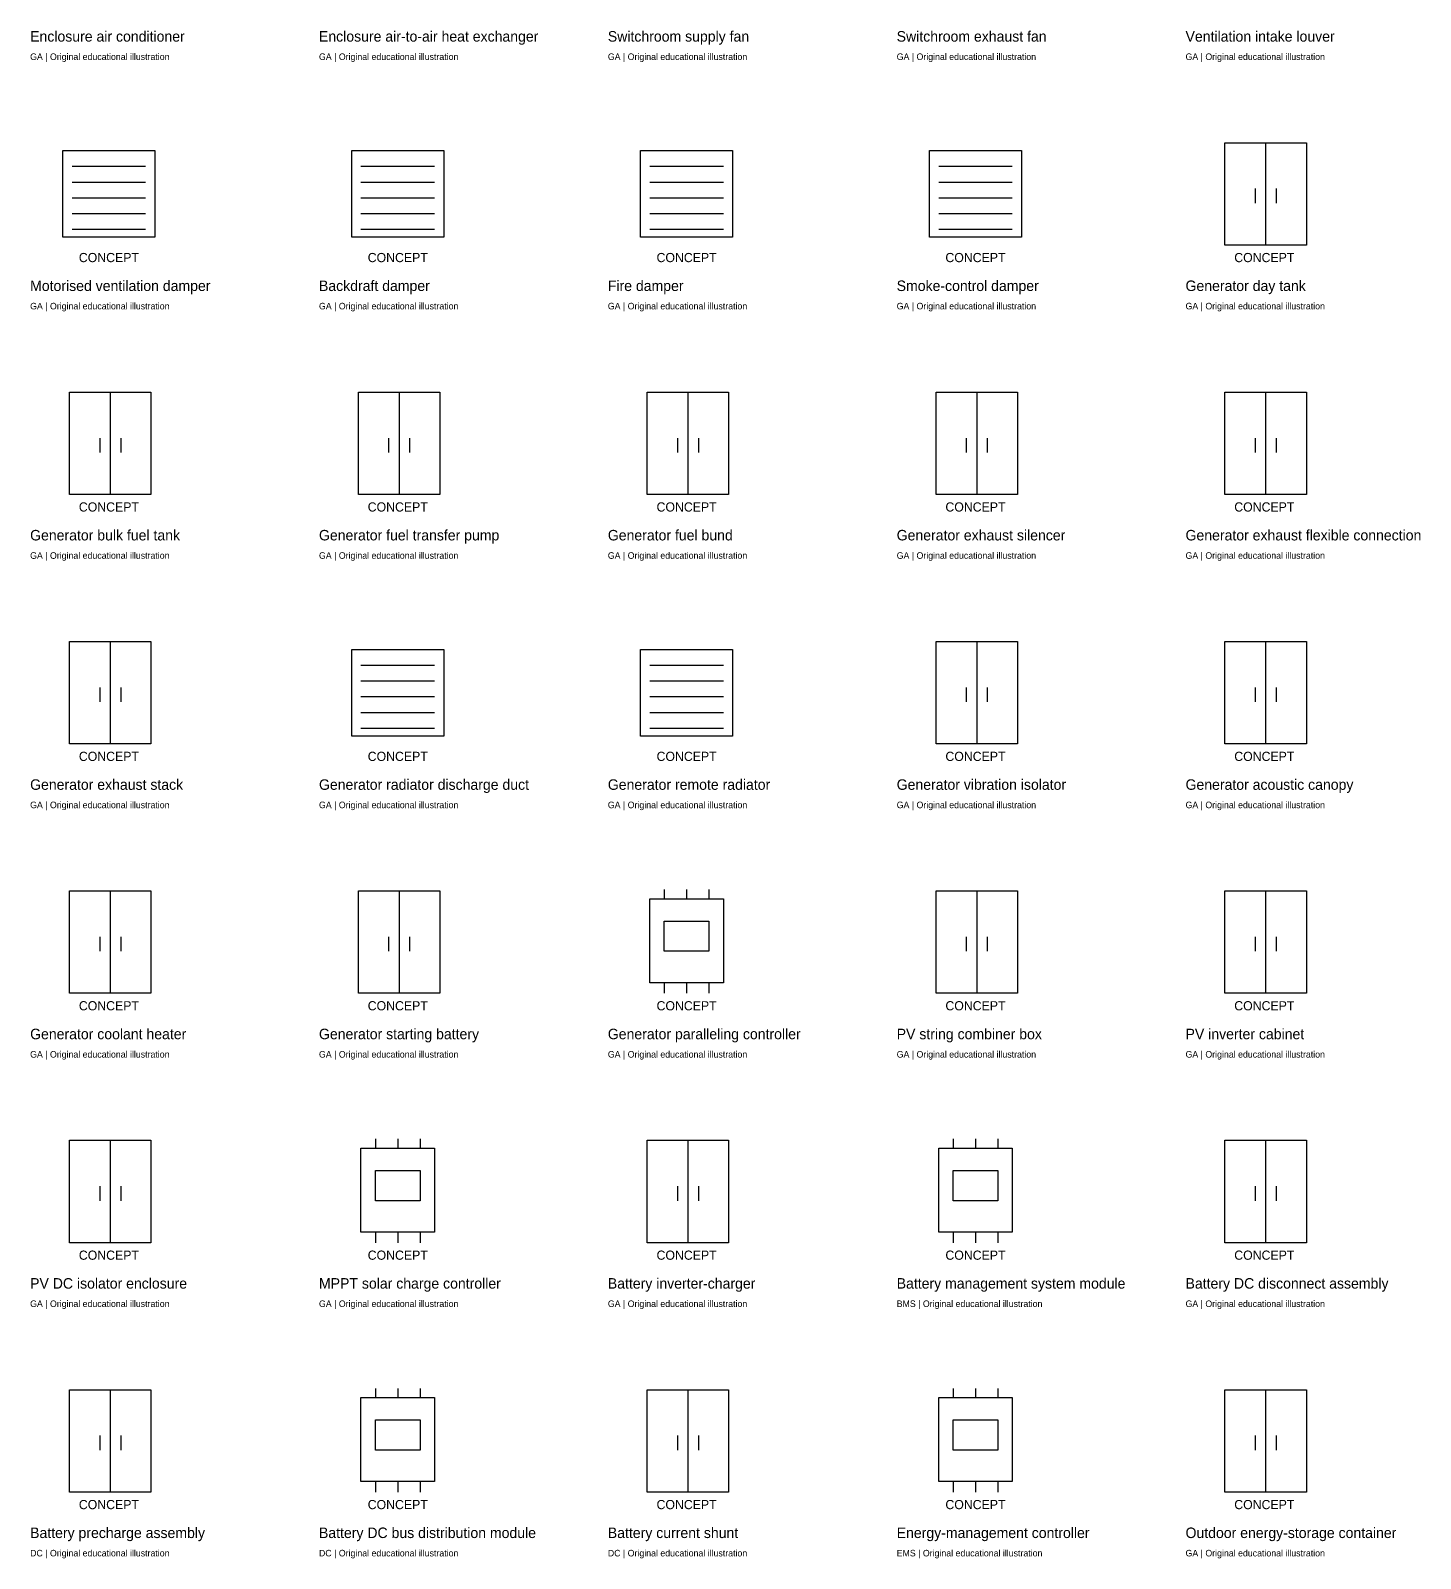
# Model space of a CAD drawing. Extents: x -25 to 1140, y -41451 to 113.
# Drawn here: x 0 to 1059, y -21881 to -20717 of the extents above; entities that cross this region are included whole.
import ezdxf
from ezdxf.enums import TextEntityAlignment as Align

# ---------------------------------------------------------------- set-up
doc = ezdxf.new("R2010")
doc.units = 0
doc.layers.add('REFERENCE', color=7, linetype='CONTINUOUS')

# ---------------------------------------------------------------- blocks, each defined once
blk = doc.blocks.new('REF_GA_MOTORISED_VENTILATION_DAMPER')
at = {"layer": 'REFERENCE'}
for p, q in [((25, 92), (95, 92)), ((25, 26), (25, 92)), ((95, 92), (95, 26)), ((32, 80), (88, 80)), ((32, 68), (88, 68)), ((32, 56), (88, 56)), ((32, 44), (88, 44)), ((95, 26), (25, 26)), ((32, 32), (88, 32))]:
    blk.add_line(p, q, dxfattribs=at)
blk.add_text('CONCEPT', height=7, dxfattribs=at).set_placement((60, 7), align=Align.CENTER)
blk = doc.blocks.new('REF_GA_BACKDRAFT_DAMPER')
at = {"layer": 'REFERENCE'}
for p, q in [((25, 92), (95, 92)), ((25, 26), (25, 92)), ((95, 92), (95, 26)), ((32, 80), (88, 80)), ((32, 68), (88, 68)), ((32, 56), (88, 56)), ((32, 44), (88, 44)), ((95, 26), (25, 26)), ((32, 32), (88, 32))]:
    blk.add_line(p, q, dxfattribs=at)
blk.add_text('CONCEPT', height=7, dxfattribs=at).set_placement((60, 7), align=Align.CENTER)
blk = doc.blocks.new('REF_GA_FIRE_DAMPER')
at = {"layer": 'REFERENCE'}
for p, q in [((25, 92), (95, 92)), ((25, 26), (25, 92)), ((95, 92), (95, 26)), ((32, 80), (88, 80)), ((32, 68), (88, 68)), ((32, 56), (88, 56)), ((32, 44), (88, 44)), ((95, 26), (25, 26)), ((32, 32), (88, 32))]:
    blk.add_line(p, q, dxfattribs=at)
blk.add_text('CONCEPT', height=7, dxfattribs=at).set_placement((60, 7), align=Align.CENTER)
blk = doc.blocks.new('REF_GA_SMOKE_CONTROL_DAMPER')
at = {"layer": 'REFERENCE'}
for p, q in [((25, 92), (95, 92)), ((25, 26), (25, 92)), ((95, 92), (95, 26)), ((32, 80), (88, 80)), ((32, 68), (88, 68)), ((32, 56), (88, 56)), ((32, 44), (88, 44)), ((95, 26), (25, 26)), ((32, 32), (88, 32))]:
    blk.add_line(p, q, dxfattribs=at)
blk.add_text('CONCEPT', height=7, dxfattribs=at).set_placement((60, 7), align=Align.CENTER)
blk = doc.blocks.new('REF_GA_GENERATOR_DAY_TANK')
at = {"layer": 'REFERENCE'}
for p, q in [((30, 98), (92, 98)), ((30, 20), (30, 98)), ((61, 98), (61, 20)), ((92, 98), (92, 20)), ((53, 63), (53, 52)), ((69, 63), (69, 52)), ((92, 20), (30, 20))]:
    blk.add_line(p, q, dxfattribs=at)
blk.add_text('CONCEPT', height=7, dxfattribs=at).set_placement((60, 7), align=Align.CENTER)
blk = doc.blocks.new('REF_GA_GENERATOR_BULK_FUEL_TANK')
at = {"layer": 'REFERENCE'}
for p, q in [((30, 98), (92, 98)), ((30, 20), (30, 98)), ((61, 98), (61, 20)), ((92, 98), (92, 20)), ((53, 63), (53, 52)), ((69, 63), (69, 52)), ((92, 20), (30, 20))]:
    blk.add_line(p, q, dxfattribs=at)
blk.add_text('CONCEPT', height=7, dxfattribs=at).set_placement((60, 7), align=Align.CENTER)
blk = doc.blocks.new('REF_GA_GENERATOR_FUEL_TRANSFER_PUMP')
at = {"layer": 'REFERENCE'}
for p, q in [((30, 98), (92, 98)), ((30, 20), (30, 98)), ((61, 98), (61, 20)), ((92, 98), (92, 20)), ((53, 63), (53, 52)), ((69, 63), (69, 52)), ((92, 20), (30, 20))]:
    blk.add_line(p, q, dxfattribs=at)
blk.add_text('CONCEPT', height=7, dxfattribs=at).set_placement((60, 7), align=Align.CENTER)
blk = doc.blocks.new('REF_GA_GENERATOR_FUEL_BUND')
at = {"layer": 'REFERENCE'}
for p, q in [((30, 98), (92, 98)), ((30, 20), (30, 98)), ((61, 98), (61, 20)), ((92, 98), (92, 20)), ((53, 63), (53, 52)), ((69, 63), (69, 52)), ((92, 20), (30, 20))]:
    blk.add_line(p, q, dxfattribs=at)
blk.add_text('CONCEPT', height=7, dxfattribs=at).set_placement((60, 7), align=Align.CENTER)
blk = doc.blocks.new('REF_GA_GENERATOR_EXHAUST_SILENCER')
at = {"layer": 'REFERENCE'}
for p, q in [((30, 98), (92, 98)), ((30, 20), (30, 98)), ((61, 98), (61, 20)), ((92, 98), (92, 20)), ((53, 63), (53, 52)), ((69, 63), (69, 52)), ((92, 20), (30, 20))]:
    blk.add_line(p, q, dxfattribs=at)
blk.add_text('CONCEPT', height=7, dxfattribs=at).set_placement((60, 7), align=Align.CENTER)
blk = doc.blocks.new('REF_GA_GENERATOR_EXHAUST_FLEXIBLE_CONNECTION')
at = {"layer": 'REFERENCE'}
for p, q in [((30, 98), (92, 98)), ((30, 20), (30, 98)), ((61, 98), (61, 20)), ((92, 98), (92, 20)), ((53, 63), (53, 52)), ((69, 63), (69, 52)), ((92, 20), (30, 20))]:
    blk.add_line(p, q, dxfattribs=at)
blk.add_text('CONCEPT', height=7, dxfattribs=at).set_placement((60, 7), align=Align.CENTER)
blk = doc.blocks.new('REF_GA_GENERATOR_EXHAUST_STACK')
at = {"layer": 'REFERENCE'}
for p, q in [((30, 98), (92, 98)), ((30, 20), (30, 98)), ((61, 98), (61, 20)), ((92, 98), (92, 20)), ((53, 63), (53, 52)), ((69, 63), (69, 52)), ((92, 20), (30, 20))]:
    blk.add_line(p, q, dxfattribs=at)
blk.add_text('CONCEPT', height=7, dxfattribs=at).set_placement((60, 7), align=Align.CENTER)
blk = doc.blocks.new('REF_GA_GENERATOR_RADIATOR_DISCHARGE_DUCT')
at = {"layer": 'REFERENCE'}
for p, q in [((25, 92), (95, 92)), ((25, 26), (25, 92)), ((95, 92), (95, 26)), ((32, 80), (88, 80)), ((32, 68), (88, 68)), ((32, 56), (88, 56)), ((32, 44), (88, 44)), ((95, 26), (25, 26)), ((32, 32), (88, 32))]:
    blk.add_line(p, q, dxfattribs=at)
blk.add_text('CONCEPT', height=7, dxfattribs=at).set_placement((60, 7), align=Align.CENTER)
blk = doc.blocks.new('REF_GA_GENERATOR_REMOTE_RADIATOR')
at = {"layer": 'REFERENCE'}
for p, q in [((25, 92), (95, 92)), ((25, 26), (25, 92)), ((95, 92), (95, 26)), ((32, 80), (88, 80)), ((32, 68), (88, 68)), ((32, 56), (88, 56)), ((32, 44), (88, 44)), ((95, 26), (25, 26)), ((32, 32), (88, 32))]:
    blk.add_line(p, q, dxfattribs=at)
blk.add_text('CONCEPT', height=7, dxfattribs=at).set_placement((60, 7), align=Align.CENTER)
blk = doc.blocks.new('REF_GA_GENERATOR_VIBRATION_ISOLATOR')
at = {"layer": 'REFERENCE'}
for p, q in [((30, 98), (92, 98)), ((30, 20), (30, 98)), ((61, 98), (61, 20)), ((92, 98), (92, 20)), ((53, 63), (53, 52)), ((69, 63), (69, 52)), ((92, 20), (30, 20))]:
    blk.add_line(p, q, dxfattribs=at)
blk.add_text('CONCEPT', height=7, dxfattribs=at).set_placement((60, 7), align=Align.CENTER)
blk = doc.blocks.new('REF_GA_GENERATOR_ACOUSTIC_CANOPY')
at = {"layer": 'REFERENCE'}
for p, q in [((30, 98), (92, 98)), ((30, 20), (30, 98)), ((61, 98), (61, 20)), ((92, 98), (92, 20)), ((53, 63), (53, 52)), ((69, 63), (69, 52)), ((92, 20), (30, 20))]:
    blk.add_line(p, q, dxfattribs=at)
blk.add_text('CONCEPT', height=7, dxfattribs=at).set_placement((60, 7), align=Align.CENTER)
blk = doc.blocks.new('REF_GA_GENERATOR_COOLANT_HEATER')
at = {"layer": 'REFERENCE'}
for p, q in [((30, 98), (92, 98)), ((30, 20), (30, 98)), ((61, 98), (61, 20)), ((92, 98), (92, 20)), ((53, 63), (53, 52)), ((69, 63), (69, 52)), ((92, 20), (30, 20))]:
    blk.add_line(p, q, dxfattribs=at)
blk.add_text('CONCEPT', height=7, dxfattribs=at).set_placement((60, 7), align=Align.CENTER)
blk = doc.blocks.new('REF_GA_GENERATOR_STARTING_BATTERY')
at = {"layer": 'REFERENCE'}
for p, q in [((30, 98), (92, 98)), ((30, 20), (30, 98)), ((61, 98), (61, 20)), ((92, 98), (92, 20)), ((53, 63), (53, 52)), ((69, 63), (69, 52)), ((92, 20), (30, 20))]:
    blk.add_line(p, q, dxfattribs=at)
blk.add_text('CONCEPT', height=7, dxfattribs=at).set_placement((60, 7), align=Align.CENTER)
blk = doc.blocks.new('REF_GA_GENERATOR_PARALLELING_CONTROLLER')
at = {"layer": 'REFERENCE'}
for p, q in [((43, 99), (43, 92)), ((60, 99), (60, 92)), ((77, 99), (77, 92)), ((32, 92), (88, 92)), ((32, 28), (32, 92)), ((88, 92), (88, 28)), ((43, 75), (77, 75)), ((43, 52), (43, 75)), ((77, 75), (77, 52)), ((77, 52), (43, 52)), ((88, 28), (32, 28)), ((43, 28), (43, 20)), ((60, 28), (60, 20)), ((77, 28), (77, 20))]:
    blk.add_line(p, q, dxfattribs=at)
blk.add_text('CONCEPT', height=7, dxfattribs=at).set_placement((60, 7), align=Align.CENTER)
blk = doc.blocks.new('REF_GA_PV_STRING_COMBINER_BOX')
at = {"layer": 'REFERENCE'}
for p, q in [((30, 98), (92, 98)), ((30, 20), (30, 98)), ((61, 98), (61, 20)), ((92, 98), (92, 20)), ((53, 63), (53, 52)), ((69, 63), (69, 52)), ((92, 20), (30, 20))]:
    blk.add_line(p, q, dxfattribs=at)
blk.add_text('CONCEPT', height=7, dxfattribs=at).set_placement((60, 7), align=Align.CENTER)
blk = doc.blocks.new('REF_GA_PV_INVERTER_CABINET')
at = {"layer": 'REFERENCE'}
for p, q in [((30, 98), (92, 98)), ((30, 20), (30, 98)), ((61, 98), (61, 20)), ((92, 98), (92, 20)), ((53, 63), (53, 52)), ((69, 63), (69, 52)), ((92, 20), (30, 20))]:
    blk.add_line(p, q, dxfattribs=at)
blk.add_text('CONCEPT', height=7, dxfattribs=at).set_placement((60, 7), align=Align.CENTER)
blk = doc.blocks.new('REF_GA_PV_DC_ISOLATOR_ENCLOSURE')
at = {"layer": 'REFERENCE'}
for p, q in [((30, 98), (92, 98)), ((30, 20), (30, 98)), ((61, 98), (61, 20)), ((92, 98), (92, 20)), ((53, 63), (53, 52)), ((69, 63), (69, 52)), ((92, 20), (30, 20))]:
    blk.add_line(p, q, dxfattribs=at)
blk.add_text('CONCEPT', height=7, dxfattribs=at).set_placement((60, 7), align=Align.CENTER)
blk = doc.blocks.new('REF_GA_MPPT_SOLAR_CHARGE_CONTROLLER')
at = {"layer": 'REFERENCE'}
for p, q in [((43, 99), (43, 92)), ((60, 99), (60, 92)), ((77, 99), (77, 92)), ((32, 92), (88, 92)), ((32, 28), (32, 92)), ((88, 92), (88, 28)), ((43, 75), (77, 75)), ((43, 52), (43, 75)), ((77, 75), (77, 52)), ((77, 52), (43, 52)), ((88, 28), (32, 28)), ((43, 28), (43, 20)), ((60, 28), (60, 20)), ((77, 28), (77, 20))]:
    blk.add_line(p, q, dxfattribs=at)
blk.add_text('CONCEPT', height=7, dxfattribs=at).set_placement((60, 7), align=Align.CENTER)
blk = doc.blocks.new('REF_GA_BATTERY_INVERTER_CHARGER')
at = {"layer": 'REFERENCE'}
for p, q in [((30, 98), (92, 98)), ((30, 20), (30, 98)), ((61, 98), (61, 20)), ((92, 98), (92, 20)), ((53, 63), (53, 52)), ((69, 63), (69, 52)), ((92, 20), (30, 20))]:
    blk.add_line(p, q, dxfattribs=at)
blk.add_text('CONCEPT', height=7, dxfattribs=at).set_placement((60, 7), align=Align.CENTER)
blk = doc.blocks.new('REF_GA_BATTERY_MANAGEMENT_SYSTEM_MODULE')
at = {"layer": 'REFERENCE'}
for p, q in [((43, 99), (43, 92)), ((60, 99), (60, 92)), ((77, 99), (77, 92)), ((32, 92), (88, 92)), ((32, 28), (32, 92)), ((88, 92), (88, 28)), ((43, 75), (77, 75)), ((43, 52), (43, 75)), ((77, 75), (77, 52)), ((77, 52), (43, 52)), ((88, 28), (32, 28)), ((43, 28), (43, 20)), ((60, 28), (60, 20)), ((77, 28), (77, 20))]:
    blk.add_line(p, q, dxfattribs=at)
blk.add_text('CONCEPT', height=7, dxfattribs=at).set_placement((60, 7), align=Align.CENTER)
blk = doc.blocks.new('REF_GA_BATTERY_DC_DISCONNECT_ASSEMBLY')
at = {"layer": 'REFERENCE'}
for p, q in [((30, 98), (92, 98)), ((30, 20), (30, 98)), ((61, 98), (61, 20)), ((92, 98), (92, 20)), ((53, 63), (53, 52)), ((69, 63), (69, 52)), ((92, 20), (30, 20))]:
    blk.add_line(p, q, dxfattribs=at)
blk.add_text('CONCEPT', height=7, dxfattribs=at).set_placement((60, 7), align=Align.CENTER)
blk = doc.blocks.new('REF_GA_BATTERY_PRECHARGE_ASSEMBLY')
at = {"layer": 'REFERENCE'}
for p, q in [((30, 98), (92, 98)), ((30, 20), (30, 98)), ((61, 98), (61, 20)), ((92, 98), (92, 20)), ((53, 63), (53, 52)), ((69, 63), (69, 52)), ((92, 20), (30, 20))]:
    blk.add_line(p, q, dxfattribs=at)
blk.add_text('CONCEPT', height=7, dxfattribs=at).set_placement((60, 7), align=Align.CENTER)
blk = doc.blocks.new('REF_GA_BATTERY_DC_BUS_DISTRIBUTION_MODULE')
at = {"layer": 'REFERENCE'}
for p, q in [((43, 99), (43, 92)), ((60, 99), (60, 92)), ((77, 99), (77, 92)), ((32, 92), (88, 92)), ((32, 28), (32, 92)), ((88, 92), (88, 28)), ((43, 75), (77, 75)), ((43, 52), (43, 75)), ((77, 75), (77, 52)), ((77, 52), (43, 52)), ((88, 28), (32, 28)), ((43, 28), (43, 20)), ((60, 28), (60, 20)), ((77, 28), (77, 20))]:
    blk.add_line(p, q, dxfattribs=at)
blk.add_text('CONCEPT', height=7, dxfattribs=at).set_placement((60, 7), align=Align.CENTER)
blk = doc.blocks.new('REF_GA_BATTERY_CURRENT_SHUNT')
at = {"layer": 'REFERENCE'}
for p, q in [((30, 98), (92, 98)), ((30, 20), (30, 98)), ((61, 98), (61, 20)), ((92, 98), (92, 20)), ((53, 63), (53, 52)), ((69, 63), (69, 52)), ((92, 20), (30, 20))]:
    blk.add_line(p, q, dxfattribs=at)
blk.add_text('CONCEPT', height=7, dxfattribs=at).set_placement((60, 7), align=Align.CENTER)
blk = doc.blocks.new('REF_GA_ENERGY_MANAGEMENT_CONTROLLER')
at = {"layer": 'REFERENCE'}
for p, q in [((43, 99), (43, 92)), ((60, 99), (60, 92)), ((77, 99), (77, 92)), ((32, 92), (88, 92)), ((32, 28), (32, 92)), ((88, 92), (88, 28)), ((43, 75), (77, 75)), ((43, 52), (43, 75)), ((77, 75), (77, 52)), ((77, 52), (43, 52)), ((88, 28), (32, 28)), ((43, 28), (43, 20)), ((60, 28), (60, 20)), ((77, 28), (77, 20))]:
    blk.add_line(p, q, dxfattribs=at)
blk.add_text('CONCEPT', height=7, dxfattribs=at).set_placement((60, 7), align=Align.CENTER)
blk = doc.blocks.new('REF_GA_OUTDOOR_ENERGY_STORAGE_CONTAINER')
at = {"layer": 'REFERENCE'}
for p, q in [((30, 98), (92, 98)), ((30, 20), (30, 98)), ((61, 98), (61, 20)), ((92, 98), (92, 20)), ((53, 63), (53, 52)), ((69, 63), (69, 52)), ((92, 20), (30, 20))]:
    blk.add_line(p, q, dxfattribs=at)
blk.add_text('CONCEPT', height=7, dxfattribs=at).set_placement((60, 7), align=Align.CENTER)

msp = doc.modelspace()

# ---------------------------------------------------------------- block references
at = {"layer": 'REFERENCE'}
for name, p in [('REF_GA_MOTORISED_VENTILATION_DAMPER', (0, -20900)), ('REF_GA_BACKDRAFT_DAMPER', (220, -20900)), ('REF_GA_FIRE_DAMPER', (440, -20900)), ('REF_GA_SMOKE_CONTROL_DAMPER', (660, -20900)), ('REF_GA_GENERATOR_DAY_TANK', (880, -20900)), ('REF_GA_GENERATOR_BULK_FUEL_TANK', (0, -21090)), ('REF_GA_GENERATOR_FUEL_TRANSFER_PUMP', (220, -21090)), ('REF_GA_GENERATOR_FUEL_BUND', (440, -21090)), ('REF_GA_GENERATOR_EXHAUST_SILENCER', (660, -21090)), ('REF_GA_GENERATOR_EXHAUST_FLEXIBLE_CONNECTION', (880, -21090)), ('REF_GA_GENERATOR_EXHAUST_STACK', (0, -21280)), ('REF_GA_GENERATOR_VIBRATION_ISOLATOR', (660, -21280)), ('REF_GA_GENERATOR_ACOUSTIC_CANOPY', (880, -21280)), ('REF_GA_GENERATOR_RADIATOR_DISCHARGE_DUCT', (220, -21280)), ('REF_GA_GENERATOR_REMOTE_RADIATOR', (440, -21280)), ('REF_GA_GENERATOR_COOLANT_HEATER', (0, -21470)), ('REF_GA_GENERATOR_STARTING_BATTERY', (220, -21470)), ('REF_GA_GENERATOR_PARALLELING_CONTROLLER', (440, -21470)), ('REF_GA_PV_STRING_COMBINER_BOX', (660, -21470)), ('REF_GA_PV_INVERTER_CABINET', (880, -21470)), ('REF_GA_PV_DC_ISOLATOR_ENCLOSURE', (0, -21660)), ('REF_GA_MPPT_SOLAR_CHARGE_CONTROLLER', (220, -21660)), ('REF_GA_BATTERY_INVERTER_CHARGER', (440, -21660)), ('REF_GA_BATTERY_MANAGEMENT_SYSTEM_MODULE', (660, -21660)), ('REF_GA_BATTERY_DC_DISCONNECT_ASSEMBLY', (880, -21660)), ('REF_GA_BATTERY_PRECHARGE_ASSEMBLY', (0, -21850)), ('REF_GA_BATTERY_DC_BUS_DISTRIBUTION_MODULE', (220, -21850)), ('REF_GA_BATTERY_CURRENT_SHUNT', (440, -21850)), ('REF_GA_ENERGY_MANAGEMENT_CONTROLLER', (660, -21850)), ('REF_GA_OUTDOOR_ENERGY_STORAGE_CONTAINER', (880, -21850))]:
    msp.add_blockref(name, p, dxfattribs=at)

# ---------------------------------------------------------------- texts
for s, height, p in [('Enclosure air conditioner', 8, (0, -20725)), ('Enclosure air-to-air heat exchanger', 8, (220, -20725)), ('Switchroom supply fan', 8, (440, -20725)), ('Switchroom exhaust fan', 8, (660, -20725)), ('Ventilation intake louver', 8, (880, -20725)), ('GA | Original educational illustration', 5, (0, -20739)), ('GA | Original educational illustration', 5, (220, -20739)), ('GA | Original educational illustration', 5, (440, -20739)), ('GA | Original educational illustration', 5, (660, -20739)), ('GA | Original educational illustration', 5, (880, -20739)), ('Motorised ventilation damper', 8, (0, -20915)), ('Backdraft damper', 8, (220, -20915)), ('Fire damper', 8, (440, -20915)), ('Smoke-control damper', 8, (660, -20915)), ('Generator day tank', 8, (880, -20915)), ('GA | Original educational illustration', 5, (0, -20929)), ('GA | Original educational illustration', 5, (220, -20929)), ('GA | Original educational illustration', 5, (440, -20929)), ('GA | Original educational illustration', 5, (660, -20929)), ('GA | Original educational illustration', 5, (880, -20929)), ('Generator bulk fuel tank', 8, (0, -21105)), ('Generator fuel transfer pump', 8, (220, -21105)), ('Generator fuel bund', 8, (440, -21105)), ('Generator exhaust silencer', 8, (660, -21105)), ('Generator exhaust flexible connection', 8, (880, -21105)), ('GA | Original educational illustration', 5, (0, -21119)), ('GA | Original educational illustration', 5, (220, -21119)), ('GA | Original educational illustration', 5, (440, -21119)), ('GA | Original educational illustration', 5, (660, -21119)), ('GA | Original educational illustration', 5, (880, -21119)), ('Generator exhaust stack', 8, (0, -21295)), ('Generator radiator discharge duct', 8, (220, -21295)), ('Generator remote radiator', 8, (440, -21295)), ('Generator vibration isolator', 8, (660, -21295)), ('Generator acoustic canopy', 8, (880, -21295)), ('GA | Original educational illustration', 5, (0, -21309)), ('GA | Original educational illustration', 5, (220, -21309)), ('GA | Original educational illustration', 5, (440, -21309)), ('GA | Original educational illustration', 5, (660, -21309)), ('GA | Original educational illustration', 5, (880, -21309)), ('Generator coolant heater', 8, (0, -21485)), ('Generator starting battery', 8, (220, -21485)), ('Generator paralleling controller', 8, (440, -21485)), ('PV string combiner box', 8, (660, -21485)), ('PV inverter cabinet', 8, (880, -21485)), ('GA | Original educational illustration', 5, (0, -21499)), ('GA | Original educational illustration', 5, (220, -21499)), ('GA | Original educational illustration', 5, (440, -21499)), ('GA | Original educational illustration', 5, (660, -21499)), ('GA | Original educational illustration', 5, (880, -21499)), ('PV DC isolator enclosure', 8, (0, -21675)), ('MPPT solar charge controller', 8, (220, -21675)), ('Battery inverter-charger', 8, (440, -21675)), ('Battery management system module', 8, (660, -21675)), ('Battery DC disconnect assembly', 8, (880, -21675)), ('GA | Original educational illustration', 5, (0, -21689)), ('GA | Original educational illustration', 5, (220, -21689)), ('GA | Original educational illustration', 5, (440, -21689)), ('BMS | Original educational illustration', 5, (660, -21689)), ('GA | Original educational illustration', 5, (880, -21689)), ('Battery precharge assembly', 8, (0, -21865)), ('Battery DC bus distribution module', 8, (220, -21865)), ('Battery current shunt', 8, (440, -21865)), ('Energy-management controller', 8, (660, -21865)), ('Outdoor energy-storage container', 8, (880, -21865)), ('DC | Original educational illustration', 5, (0, -21879)), ('DC | Original educational illustration', 5, (220, -21879)), ('DC | Original educational illustration', 5, (440, -21879)), ('EMS | Original educational illustration', 5, (660, -21879)), ('GA | Original educational illustration', 5, (880, -21879))]:
    msp.add_text(s, height=height, dxfattribs=at).set_placement(p)

doc.saveas('drawing.dxf')
